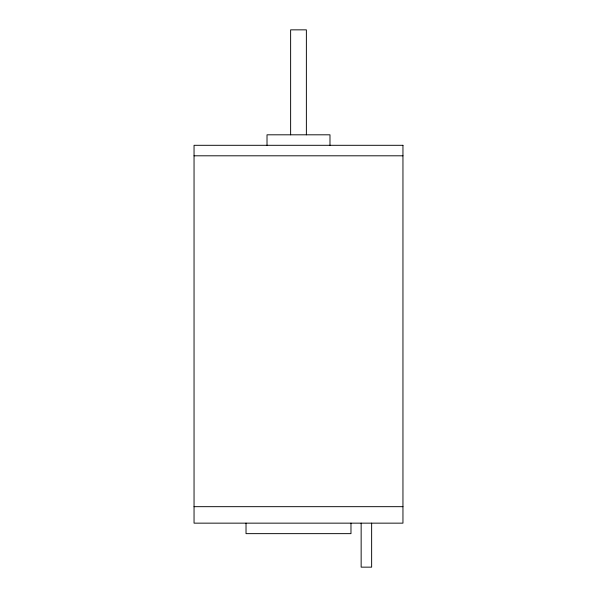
<?xml version="1.0" encoding="UTF-8"?>
<svg xmlns="http://www.w3.org/2000/svg" width="597" height="597" viewBox="0 0 597 597"><rect width="100%" height="100%" fill="white"/><g stroke="black" fill="none" stroke-linecap="round" stroke-linejoin="round"><path stroke-width="0.9" d="M194.047 155.802L402.953 155.802M194.047 506.674L402.953 506.674M371.64 523.151L371.64 567.15L361.148 567.15L361.148 523.151M350.976 523.151L350.976 533.643L246.024 533.643L246.024 523.151M329.984 145.302L329.984 134.81L267.016 134.81L267.016 145.302M306.373 134.81L306.373 29.85L290.627 29.85L290.627 134.81M402.953 145.302L194.047 145.302L194.047 523.151L402.953 523.151L402.953 145.302"/></g></svg>
